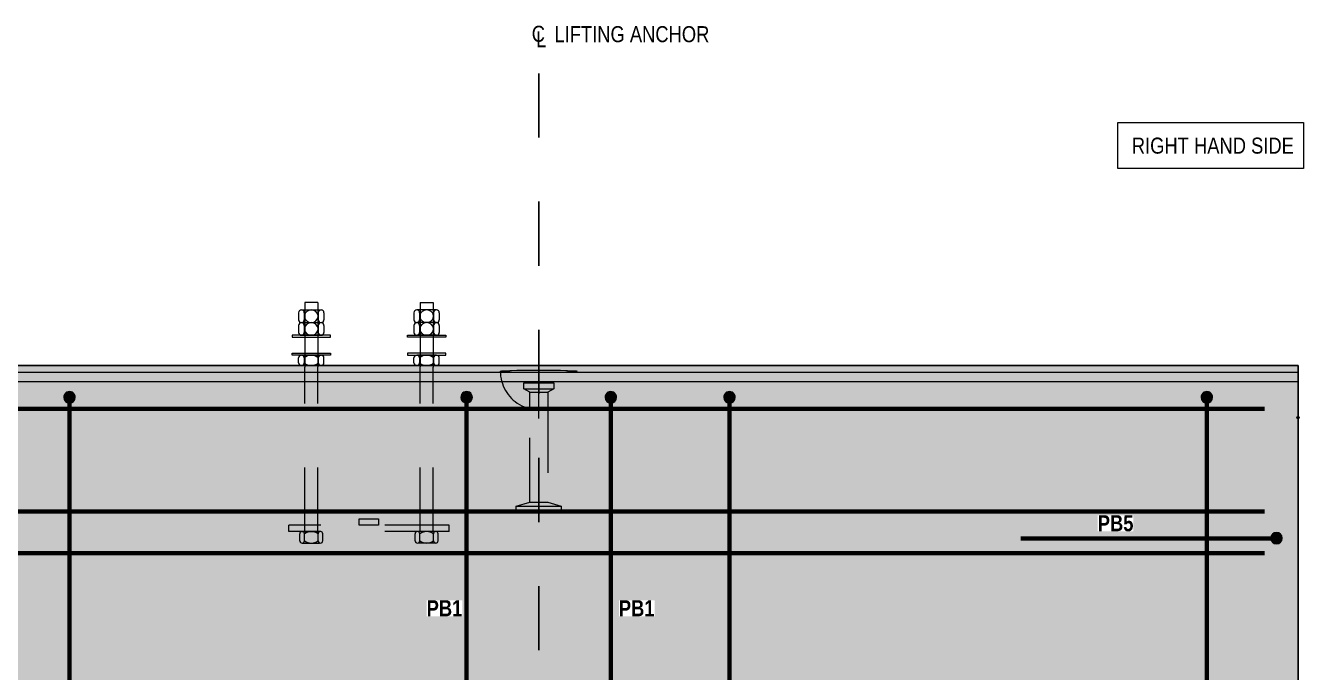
# Model space of a CAD drawing. Header units: metres. Extents: x 3.1 to 10.97, y 1.43 to 4.46.
# Drawn here: x 6.18 to 8.174, y 3.454 to 4.463 of the extents above; entities that cross this region are included whole.
import ezdxf

# ---------------------------------------------------------------- set-up
doc = ezdxf.new("R2010")
doc.units = ezdxf.units.M
doc.linetypes.add('JacobsCenter', pattern=[0.015000000000000001, 0.009000000000000003, -0.0015, 0.003, -0.0015])
doc.linetypes.add('JacobsDash', pattern=[0.0045000000000000005, 0.003, -0.0015])
for name, color, linetype, lineweight in [('D-BDGE', 7, 'Continuous', 13), ('D-BDGE-LINE', 7, 'Continuous', 9), ('D-ENHA-GEN-LINE', 7, 'Continuous', 9), ('D-ENHA-TEXT', 7, 'Continuous', 9)]:
    doc.layers.add(name, color=color, linetype=linetype, lineweight=lineweight)
doc.styles.add('Arial Narrow_1', font='ARIALN.TTF', dxfattribs={"height": 0.02499999999999999})
doc.styles.add('Arial Narrow_2', font='ARIALN.TTF', dxfattribs={"height": 0.0025})
doc.styles.add('Arial Narrow_B', font='ARIALNB.TTF', dxfattribs={"height": 0.025})

# ---------------------------------------------------------------- blocks, each defined once
blk = doc.blocks.new('B_Det_Reinf_Bar Section_2D - Reo Dot_Scale 10_Section-2703256-DRG-2871122 - ELEVATION - PRECAST MEDIUM PERFORMANCE LEVEL BARRIER TYPE - MPB-02-B')
at = {"layer": 'D-BDGE-LINE'}
blk.add_hatch(color=256, dxfattribs=at).paths.add_polyline_path([(6.767919558114954e-15, -0.008999999999994976), (0.002329371405929304, -0.008693332436596743), (0.004500000000006828, -0.007794228634055165), (0.006363961030685577, -0.006363961030674207), (0.007794228634066806, -0.004499999999994916), (0.008693332436608383, -0.002329371405917934), (0.009000000000006617, 4.060751734868973e-15), (0.008693332436608383, 0.00232937140592768), (0.007794228634066806, 0.004500000000004662), (0.006363961030686118, 0.006363961030683682), (0.004500000000006828, 0.00779422863406437), (0.002329371405929574, 0.008693332436606489), (6.767919558114954e-15, 0.009000000000004721), (-0.002329371405915497, 0.00869333243660703), (-0.004499999999993021, 0.007794228634065182), (-0.00636396103067177, 0.006363961030683952), (-0.007794228634053, 0.004500000000005204), (-0.008693332436594847, 0.00232937140592768), (-0.00899999999999281, 4.331468517193571e-15), (-0.008627200758754712, -0.002489027399461752), (-0.007794228634053, -0.004499999999995458), (-0.006363961030672853, -0.006363961030673124), (-0.004499999999993021, -0.007794228634055165), (-0.002329371405915227, -0.008693332436596743)])
for centre, start, end in [((0, 5.273116942094194e-19), 359.9999999999996, 179.9999999999998), ((0, -5.301757367460423e-19), 179.9999999999998, 359.9999999999993)]:
    blk.add_arc(centre, 0.009000000000000006, start, end, dxfattribs=at)
blk = doc.blocks.new('B_Det_Reinf_Bar Section_2D - Reo Dot_Scale 10_Section-5903221-DRG-2871122 - ELEVATION - PRECAST MEDIUM PERFORMANCE LEVEL BARRIER TYPE - MPB-02-B')
at = {"layer": 'D-BDGE-LINE'}
blk.add_hatch(color=256, dxfattribs=at).paths.add_polyline_path([(-8.662937034387142e-15, 0.008999999999994705), (-0.002329371405932011, 0.008693332436596743), (-0.004500000000009806, 0.007794228634055165), (-0.006363961030688555, 0.006363961030672853), (-0.007794228634070325, 0.00449999999999248), (-0.00869333243661082, 0.002329371405917934), (-0.0090000000000077, -4.331468517193571e-15), (-0.00869333243661082, -0.00232937140592768), (-0.007794228634069243, -0.004500000000004933), (-0.006363961030688555, -0.006363961030684223), (-0.004500000000009806, -0.007794228634064911), (-0.002329371405932011, -0.008693332436606489), (-8.662937034387142e-15, -0.00900000000000445), (0.002329371405913602, -0.008693332436606489), (0.004499999999991397, -0.007794228634063828), (0.006363961030669063, -0.006363961030684765), (0.007794228634050834, -0.004500000000004933), (0.008693332436593494, -0.00232937140592768), (0.008999999999990373, -2.165734258596785e-15), (0.008693332436593494, 0.002329371405917934), (0.007794228634050834, 0.004499999999995187), (0.006363961030672311, 0.006363961030672311), (0.004499999999991397, 0.007794228634055165), (0.002329371405913602, 0.008693332436596743)])
for radius, start, end in [(0.009000000000000008, 2.926110306946435e-13, 180.0000000000001), (0.009000000000000006, 180.0000000000001, 359.9999999999996)]:
    blk.add_arc((0, -2.642286556120343e-18), radius, start, end, dxfattribs=at)
blk = doc.blocks.new('SYM_ANO_Barrier_LiftingHook_CS - Barrier_LiftingHook-5691597-DRG-2871122 - ELEVATION - PRECAST MEDIUM PERFORMANCE LEVEL BARRIER TYPE - MPB-02-B')
at = {"layer": 'D-ENHA-GEN-LINE', "linetype": 'JacobsDash'}
for p, q in [((-0.003500309690159186, 0.02120277777777555), (0.003499690309840712, 0.02120277777777555)), ((-0.003500309690159186, 0.02046670935560924), (-0.003500309690159186, 0.02120277777777555)), ((0.003499690309840712, 0.02046670935561054), (-0.003500309690163432, 0.02046670935561054)), ((-0.001400309690159352, 0.01982467492454532), (-0.003500309690159189, 0.02046670935560924)), ((0.003499690309840711, 0.02046670935560924), (0.001399690309840892, 0.01982467492454532)), ((0.003499690309840712, 0.02120277777777555), (0.003499690309840712, 0.02046670935560924)), ((0.001399690309845143, 0.01982467492454662), (-0.001400309690159352, 0.01982467492454662)), ((-0.001400309690159352, 0.005237165916272176), (-0.001400309690159352, 0.01982467492454532)), ((0.001399690309840892, 0.01982467492454533), (0.001399690309840906, 0.005237149402329283)), ((-3.096901587356272e-07, 0.006784693707594565), (-3.096901587356272e-07, -0.001969845714563886)), ((-0.001400309690159352, 0.002676899408019202), (-0.001400309690159352, 0.005237165916272176)), ((0.001399690309840878, 0.005237149402329294), (0.001399690309840905, 0.002676899408019202)), ((-0.002350309690159203, 0.002128416652289006), (-0.001400309690159351, 0.002676899408019204)), ((0.002349690309838533, 0.002128416652290305), (-0.002350309690159202, 0.002128416652290305)), ((-0.002350309690159203, 0.00120277777777577), (-0.002350309690159203, 0.002128416652289006)), ((0.001399690309838654, 0.002676899408020502), (-0.001400309690157101, 0.002676899408020502)), ((0.001399690309840905, 0.002676899408019202), (0.00234969030983853, 0.002128416652290307)), ((0.002349690309840784, 0.002128416652289006), (0.002349690309841109, 0.00120277777777707)), ((0.002349690309841109, 0.00120277777777707), (-0.002350309690159202, 0.00120277777777577)), ((-0.005825960594715209, -0.0006371081662707314), (-0.006000309690159206, -0.0005972222222251211)), ((-0.005313045844078125, -0.0006746760842300627), (-0.005825960594715214, -0.0006371081662707309)), ((-0.004491374179183393, -0.0007077426652629613), (-0.005313045844077933, -0.0006746760842300689)), ((-0.003408698170548321, -0.0007343861998717282), (-0.004491374179185306, -0.0007077426652628809)), ((-0.002127939012445208, -0.0007530582626696955), (-0.003408698170564734, -0.0007343861998715137)), ((-0.0007235297717087187, -0.0007626737012388135), (-0.002127939012431997, -0.0007530582626700263)), ((0.0007229103913756694, -0.0007626737012389357), (-0.0007235297716908704, -0.0007626737012389357)), ((0.002127319632079683, -0.000753058262670262), (0.0007229103913510606, -0.000762673701239086)), ((0.003408078790218821, -0.0007343861998719226), (0.002127319632063511, -0.000753058262670626)), ((0.004490754798868225, -0.0007077426652628623), (0.00340807879022341, -0.0007343861998719016)), ((0.005312426463760563, -0.0006746760842300507), (0.004490754798870601, -0.0007077426652627585)), ((0.005825341214397408, -0.0006371081662707316), (0.005312426463760326, -0.0006746760842300611)), ((0.005999690309841106, -0.0005972222222250608), (0.005825341214397414, -0.0006371081662707314))]:
    blk.add_line(p, q, dxfattribs=at)
blk.add_arc((-3.44100176372919e-07, -0.0005971878122075771), 0.005999965590081505, 359.9996711569023, 180.0003285933472, dxfattribs=at)
for major_axis, ratio, start_param, end_param in [((0.006000000000000017, 0), 0.02776706724027967, 1.570796326794872, 3.136791718390918), ((0.005999999999999991, 0), 0.02776706724027981, 0, 1.570796326794872)]:
    blk.add_ellipse((-3.096901588845214e-07, -0.0005972222222229539), major_axis=major_axis, ratio=ratio, start_param=start_param, end_param=end_param, dxfattribs=at)
blk = doc.blocks.new('CS_Annot_Centreline Symbol3 - CS_Annot_Centreline Symbol-5905071-DRG-2871122 - ELEVATION - PRECAST MEDIUM PERFORMANCE LEVEL BARRIER TYPE - MPB-02-B')
at = {"layer": 'D-ENHA-GEN-LINE', "char_height": 0.0025, "attachment_point": 1, "style": 'Arial Narrow_2'}
for s, insert, width in [('C  ', (-0.001093037785933506, 0.004762522620760218), 0.00440928125), ('L', (-0.000410444531309655, 0.003917079901844562), 0.00192405)]:
    blk.add_mtext(s, dxfattribs=dict(at, insert=insert, width=width))

msp = doc.modelspace()

# ---------------------------------------------------------------- hatches: boundary and pattern name
at = {"layer": 'D-BDGE-LINE', "true_color": 0xffffff}
h = msp.add_hatch(color=7, dxfattribs=at)
h.paths.add_polyline_path([(3.385503870350331, 2.987432099418935), (8.165503870350339, 2.987432099418935), (8.165503870350339, 3.932432099418929), (3.385503870350333, 3.932432099418929), (3.385503870350333, 3.2539046618931)])
h.paths.add_polyline_path([(8.048259892536036, 3.384914870486287), (8.045930521130115, 3.385221538049686), (8.043759892536038, 3.386120641852227), (8.041895931505358, 3.387550909455608), (8.040465663901976, 3.389414870486289), (8.039566560099434, 3.391585499080364), (8.03925989253604, 3.393914870486287), (8.039566560099434, 3.39624424189221), (8.040465663901978, 3.398414870486287), (8.041895931505358, 3.400278831516966), (8.043759892536038, 3.401709099120346), (8.045930521130115, 3.402608202922889), (8.048259892536036, 3.402914870486287), (8.05058926394196, 3.402608202922889), (8.052759892536038, 3.401709099120347), (8.054623853566719, 3.400278831516964), (8.056054121170098, 3.398414870486287), (8.056953224972638, 3.396244241892213), (8.057259892536036, 3.393914870486292), (8.056953224972638, 3.391585499080364), (8.056054121170098, 3.389414870486287), (8.054623853566715, 3.387550909455607), (8.052759892536038, 3.386120641852228), (8.05058926394196, 3.385221538049686)])
h.paths.add_polyline_path([(7.303259892536037, 3.38491487048629), (7.300930521130113, 3.385221538049689), (7.298759892536036, 3.38612064185223), (7.296895931505358, 3.38755090945561), (7.295465663901979, 3.389414870486289), (7.294566560099435, 3.391585499080367), (7.294259892536036, 3.393914870486286), (7.294566560099435, 3.396244241892213), (7.295465663901976, 3.39841487048629), (7.296895931505358, 3.400278831516969), (7.298759892536036, 3.40170909912035), (7.300930521130114, 3.402608202922892), (7.303259892536037, 3.40291487048629), (7.30558926394196, 3.402608202922892), (7.307759892536037, 3.40170909912035), (7.309623853566716, 3.400278831516969), (7.311054121170097, 3.39841487048629), (7.31195322497264, 3.396244241892211), (7.312259892536037, 3.393914870486289), (7.31195322497264, 3.391585499080367), (7.311054121170097, 3.38941487048629), (7.309623853566718, 3.387550909455613), (7.307759892536037, 3.38612064185223), (7.305589263941958, 3.385221538049688)])
h.paths.add_polyline_path([(6.273259892536037, 3.384914870486294), (6.270930521130114, 3.385221538049692), (6.268759892536036, 3.386120641852234), (6.266895931505357, 3.387550909455615), (6.265465663901977, 3.389414870486294), (6.264566560099435, 3.391585499080371), (6.264259892536036, 3.393914870486293), (6.264566560099435, 3.396244241892216), (6.265465663901974, 3.398414870486292), (6.266895931505357, 3.400278831516973), (6.268759892536036, 3.401709099120354), (6.270930521130114, 3.402608202922895), (6.273259892536035, 3.402914870486293), (6.275589263941958, 3.402608202922895), (6.277759892536036, 3.401709099120354), (6.279623853566716, 3.400278831516972), (6.281054121170095, 3.398414870486294), (6.281953224972638, 3.396244241892215), (6.282259892536035, 3.393914870486291), (6.281953224972638, 3.391585499080371), (6.281054121170095, 3.389414870486294), (6.279623853566714, 3.387550909455613), (6.277759892536036, 3.386120641852234), (6.275589263941961, 3.385221538049692)])
h.paths.add_polyline_path([(4.853259892536034, 3.384914870486299), (4.850930521130113, 3.385221538049697), (4.848759892536034, 3.386120641852239), (4.846895931505355, 3.38755090945562), (4.845465663901974, 3.389414870486298), (4.844566560099432, 3.391585499080376), (4.844259892536034, 3.3939148704863), (4.844566560099432, 3.396244241892222), (4.845465663901973, 3.398414870486298), (4.846895931505355, 3.400278831516978), (4.848759892536034, 3.401709099120358), (4.850930521130111, 3.4026082029229), (4.853259892536034, 3.402914870486298), (4.855589263941957, 3.402608202922901), (4.857759892536034, 3.401709099120358), (4.859623853566713, 3.400278831516978), (4.861054121170094, 3.398414870486298), (4.861953224972636, 3.396244241892222), (4.862259892536034, 3.393914870486301), (4.861953224972636, 3.391585499080376), (4.861054121170094, 3.389414870486299), (4.859623853566713, 3.38755090945562), (4.857759892536034, 3.386120641852239), (4.855589263941957, 3.385221538049697)])
h.paths.add_polyline_path([(4.173259892536034, 3.384914870486301), (4.170930521130112, 3.385221538049699), (4.168759892536032, 3.386120641852241), (4.166895931505355, 3.387550909455622), (4.165465663901974, 3.389414870486301), (4.164566560099432, 3.391585499080378), (4.164259892536034, 3.3939148704863), (4.164566560099432, 3.396244241892223), (4.165465663901974, 3.3984148704863), (4.166895931505355, 3.400278831516979), (4.168759892536034, 3.401709099120361), (4.170930521130112, 3.402608202922902), (4.173259892536034, 3.4029148704863), (4.175589263941957, 3.402608202922902), (4.177759892536034, 3.401709099120361), (4.179623853566714, 3.400278831516979), (4.181054121170094, 3.3984148704863), (4.181953224972635, 3.396244241892224), (4.182259892536034, 3.393914870486301), (4.181953224972635, 3.391585499080378), (4.181054121170094, 3.389414870486301), (4.179623853566712, 3.387550909455621), (4.177759892536034, 3.386120641852241), (4.175589263941956, 3.385221538049699)])
h.paths.add_polyline_path([(3.533259892536034, 3.384914870486301), (3.530930521130112, 3.385221538049699), (3.528759892536034, 3.386120641852241), (3.526895931505354, 3.387550909455622), (3.525465663901973, 3.389414870486302), (3.524566560099432, 3.391585499080378), (3.524259892536033, 3.393914870486301), (3.524566560099432, 3.396244241892224), (3.525465663901973, 3.398414870486302), (3.526895931505354, 3.400278831516981), (3.528759892536034, 3.401709099120361), (3.530930521130112, 3.402608202922903), (3.533259892536034, 3.402914870486301), (3.535589263941957, 3.402608202922903), (3.537759892536034, 3.401709099120361), (3.539623853566713, 3.400278831516979), (3.541054121170094, 3.398414870486301), (3.541953224972635, 3.396244241892225), (3.542259892536033, 3.393914870486302), (3.541953224972635, 3.391585499080378), (3.541054121170094, 3.389414870486302), (3.539623853566712, 3.387550909455622), (3.537759892536034, 3.386120641852242), (3.535589263941959, 3.3852215380497)])
h.paths.add_polyline_path([(8.132003870350339, 3.654172198370424), (8.129674498944416, 3.654478865933822), (8.127503870350338, 3.655377969736364), (8.125639909319657, 3.656808237339746), (8.124209641716279, 3.658672198370423), (8.123310537913735, 3.660842826964501), (8.12300387035034, 3.663172198370421), (8.123310537913735, 3.665501569776346), (8.124209641716277, 3.667672198370417), (8.125639909319661, 3.669536159401103), (8.127503870350344, 3.670966427004487), (8.129674498944416, 3.671865530807025), (8.132003870350339, 3.672172198370423), (8.134333241756261, 3.671865530807025), (8.136503870350339, 3.670966427004484), (8.138367831381018, 3.669536159401103), (8.139798098984398, 3.667672198370424), (8.14069720278694, 3.665501569776346), (8.141003870350337, 3.663172198370426), (8.14069720278694, 3.660842826964501), (8.1397980989844, 3.658672198370426), (8.138367831381018, 3.656808237339746), (8.136503870350339, 3.655377969736364), (8.134333241756261, 3.654478865933822)])
h.paths.add_polyline_path([(3.414003870350335, 3.654172198370431), (3.411674498944411, 3.654478865933829), (3.409503870350334, 3.65537796973637), (3.407639909319655, 3.656808237339751), (3.406209641716274, 3.65867219837043), (3.405310537913733, 3.660842826964508), (3.405003870350334, 3.663172198370432), (3.405310537913733, 3.665501569776354), (3.406209641716274, 3.667672198370431), (3.407639909319655, 3.66953615940111), (3.409503870350334, 3.670966427004491), (3.411674498944412, 3.671865530807032), (3.414003870350335, 3.67217219837043), (3.416333241756257, 3.671865530807032), (3.418503870350334, 3.67096642700449), (3.420367831381014, 3.669536159401109), (3.421798098984394, 3.66767219837043), (3.422697202786936, 3.665501569776354), (3.423003870350334, 3.663172198370431), (3.422697202786936, 3.660842826964508), (3.421798098984394, 3.65867219837043), (3.420367831381013, 3.656808237339751), (3.418503870350334, 3.65537796973637), (3.416333241756258, 3.654478865933829)])
h.paths.add_polyline_path([(8.023259892536037, 3.874045803049845), (8.020930521130115, 3.874352470613243), (8.018759892536037, 3.875251574415784), (8.01689593150536, 3.876681842019165), (8.015465663901978, 3.878545803049844), (8.014566560099436, 3.880716431643921), (8.014259892536037, 3.883045803049844), (8.014566560099436, 3.885375174455767), (8.015465663901978, 3.887545803049841), (8.01689593150536, 3.889409764080523), (8.018759892536037, 3.890840031683905), (8.020930521130115, 3.891739135486445), (8.023259892536037, 3.892045803049844), (8.025589263941962, 3.891739135486445), (8.02775989253604, 3.890840031683904), (8.029623853566719, 3.889409764080523), (8.031054121170099, 3.887545803049844), (8.03195322497264, 3.885375174455766), (8.032259892536038, 3.883045803049843), (8.03195322497264, 3.880716431643921), (8.031054121170099, 3.878545803049844), (8.029623853566717, 3.876681842019164), (8.02775989253604, 3.875251574415783), (8.025589263941962, 3.874352470613243)])
h.paths.add_polyline_path([(7.278259892536038, 3.874045803049846), (7.275930521130115, 3.874352470613244), (7.273759892536037, 3.875251574415786), (7.271895931505359, 3.876681842019166), (7.270465663901978, 3.878545803049846), (7.269566560099436, 3.880716431643923), (7.269259892536038, 3.883045803049849), (7.269566560099436, 3.885375174455768), (7.270465663901976, 3.887545803049843), (7.271895931505359, 3.889409764080525), (7.273759892536037, 3.890840031683906), (7.275930521130115, 3.891739135486448), (7.278259892536038, 3.892045803049846), (7.280589263941961, 3.891739135486447), (7.282759892536038, 3.890840031683906), (7.284623853566718, 3.889409764080525), (7.286054121170097, 3.887545803049846), (7.286953224972639, 3.885375174455772), (7.287259892536038, 3.883045803049845), (7.286953224972639, 3.880716431643923), (7.286054121170097, 3.878545803049846), (7.284623853566715, 3.876681842019165), (7.282759892536038, 3.875251574415786), (7.280589263941958, 3.874352470613244)])
h.paths.add_polyline_path([(7.093003870350344, 3.874045803049848), (7.090674498944423, 3.874352470613246), (7.088503870350346, 3.875251574415788), (7.086639909319666, 3.876681842019168), (7.085209641716286, 3.878545803049847), (7.084310537913742, 3.880716431643925), (7.084003870350346, 3.88304580304985), (7.084310537913742, 3.885375174455771), (7.085209641716284, 3.887545803049846), (7.086639909319666, 3.889409764080527), (7.088503870350346, 3.890840031683908), (7.090674498944423, 3.891739135486449), (7.093003870350344, 3.892045803049847), (7.095333241756268, 3.891739135486449), (7.097503870350345, 3.890840031683908), (7.099367831381024, 3.889409764080526), (7.100798098984405, 3.887545803049847), (7.101697202786947, 3.885375174455772), (7.102003870350345, 3.883045803049845), (7.101697202786947, 3.880716431643925), (7.100798098984405, 3.878545803049848), (7.099367831381024, 3.876681842019168), (7.097503870350345, 3.875251574415788), (7.095333241756269, 3.874352470613246)])
h.paths.add_polyline_path([(6.868003870350343, 3.874045803049848), (6.86567449894442, 3.874352470613246), (6.863503870350343, 3.875251574415788), (6.861639909319663, 3.876681842019168), (6.860209641716283, 3.878545803049846), (6.85931053791374, 3.880716431643925), (6.859003870350342, 3.88304580304985), (6.85931053791374, 3.885375174455771), (6.860209641716283, 3.887545803049847), (6.861639909319663, 3.889409764080527), (6.863503870350343, 3.890840031683908), (6.86567449894442, 3.89173913548645), (6.868003870350343, 3.892045803049847), (6.870333241756265, 3.891739135486449), (6.872503870350343, 3.890840031683908), (6.87436783138102, 3.889409764080527), (6.875798098984402, 3.887545803049847), (6.876697202786945, 3.885375174455771), (6.877003870350341, 3.883045803049845), (6.876697202786945, 3.880716431643925), (6.875798098984402, 3.878545803049848), (6.874367831381021, 3.876681842019168), (6.872503870350343, 3.875251574415788), (6.870333241756263, 3.874352470613246)])
h.paths.add_polyline_path([(6.248259892536036, 3.87404580304985), (6.245930521130113, 3.874352470613248), (6.243759892536035, 3.87525157441579), (6.241895931505358, 3.87668184201917), (6.240465663901976, 3.878545803049849), (6.239566560099434, 3.880716431643927), (6.239259892536037, 3.883045803049849), (6.239566560099434, 3.885375174455773), (6.240465663901976, 3.88754580304985), (6.241895931505358, 3.889409764080529), (6.243759892536035, 3.89084003168391), (6.245930521130113, 3.891739135486452), (6.248259892536035, 3.89204580304985), (6.250589263941959, 3.891739135486452), (6.252759892536035, 3.89084003168391), (6.254623853566716, 3.889409764080528), (6.256054121170096, 3.88754580304985), (6.256953224972637, 3.885375174455772), (6.257259892536036, 3.883045803049846), (6.256953224972637, 3.880716431643927), (6.256054121170096, 3.878545803049851), (6.254623853566716, 3.876681842019172), (6.252759892536035, 3.87525157441579), (6.250589263941958, 3.874352470613248)])
h.paths.add_polyline_path([(4.828259892536034, 3.874045803049855), (4.825930521130113, 3.874352470613253), (4.823759892536035, 3.875251574415794), (4.821895931505356, 3.876681842019175), (4.820465663901975, 3.878545803049854), (4.819566560099434, 3.880716431643931), (4.819259892536035, 3.883045803049854), (4.819632691777273, 3.885534830449321), (4.820465663901975, 3.887545803049855), (4.821895931505356, 3.889409764080534), (4.823759892536035, 3.890840031683914), (4.825930521130112, 3.891739135486457), (4.828259892536034, 3.892045803049854), (4.830589263941958, 3.891739135486456), (4.832759892536035, 3.890840031683914), (4.834623853566714, 3.889409764080533), (4.836054121170095, 3.887545803049854), (4.836953224972636, 3.885375174455777), (4.837259892536035, 3.883045803049854), (4.836953224972636, 3.880716431643931), (4.836054121170095, 3.878545803049855), (4.834623853566713, 3.876681842019175), (4.832759892536035, 3.875251574415794), (4.830589263941957, 3.874352470613253)])
h.paths.add_polyline_path([(4.683003870350344, 3.874045803049855), (4.68067449894442, 3.874352470613254), (4.678503870350345, 3.875251574415795), (4.676624904255286, 3.876701396999796), (4.675209641716285, 3.878545803049855), (4.674310537913743, 3.880716431643933), (4.674003870350345, 3.883045803049852), (4.674310537913742, 3.885375174455778), (4.675209641716283, 3.887545803049855), (4.676639909319665, 3.889409764080534), (4.678503870350345, 3.890840031683915), (4.680674498944422, 3.891739135486457), (4.683003870350344, 3.892045803049855), (4.685333241756267, 3.891739135486457), (4.687503870350344, 3.890840031683915), (4.689367831381023, 3.889409764080534), (4.690798098984404, 3.887545803049855), (4.691697202786945, 3.885375174455779), (4.692003870350344, 3.883045803049854), (4.691697202786945, 3.880716431643933), (4.690798098984404, 3.878545803049855), (4.689367831381023, 3.876681842019176), (4.687503870350344, 3.875251574415795), (4.685333241756267, 3.874352470613254)])
h.paths.add_polyline_path([(4.458003870350344, 3.874045803049855), (4.455674498944423, 3.874352470613254), (4.453503870350344, 3.875251574415795), (4.451639909319666, 3.876681842019176), (4.450209641716286, 3.878545803049855), (4.449310537913743, 3.880716431643933), (4.449003870350345, 3.883045803049855), (4.449310537913743, 3.885375174455778), (4.450209641716285, 3.887545803049855), (4.451639909319666, 3.889409764080535), (4.453503870350344, 3.890840031683915), (4.455674498944423, 3.891739135486457), (4.458003870350344, 3.892045803049854), (4.460333241756268, 3.891739135486457), (4.462503870350345, 3.890840031683915), (4.464367831381024, 3.889409764080534), (4.465798098984405, 3.887545803049855), (4.466697202786947, 3.885375174455778), (4.467003870350345, 3.883045803049857), (4.466697202786947, 3.880716431643933), (4.465798098984405, 3.878545803049855), (4.464367831381024, 3.876681842019177), (4.462503870350345, 3.875251574415795), (4.460333241756268, 3.874352470613254)])
h.paths.add_polyline_path([(3.508259892536034, 3.874045803049857), (3.505930521130112, 3.874352470613255), (3.503759892536034, 3.875251574415797), (3.501895931505354, 3.876681842019178), (3.500465663901974, 3.878545803049857), (3.499566560099432, 3.880716431643934), (3.499259892536034, 3.883045803049856), (3.499566560099432, 3.88537517445578), (3.500465663901974, 3.887545803049857), (3.501895931505354, 3.889409764080536), (3.503759892536034, 3.890840031683916), (3.50593052113011, 3.891739135486458), (3.508259892536034, 3.892045803049856), (3.510589263941957, 3.891739135486458), (3.512759892536033, 3.890840031683916), (3.514623853566713, 3.889409764080535), (3.516054121170094, 3.887545803049857), (3.516953224972636, 3.88537517445578), (3.517259892536034, 3.883045803049857), (3.516953224972636, 3.880716431643934), (3.516054121170094, 3.878545803049857), (3.514623853566714, 3.876681842019179), (3.512759892536033, 3.875251574415797), (3.510589263941955, 3.874352470613255)])
h.paths.add_polyline_path([(4.148259892536034, 3.874045803049857), (4.145930521130111, 3.874352470613255), (4.143759892536034, 3.875251574415797), (4.141895931505355, 3.876681842019178), (4.140465663901973, 3.878545803049857), (4.139566560099432, 3.880716431643934), (4.139259892536034, 3.883045803049856), (4.139566560099432, 3.88537517445578), (4.140465663901973, 3.887545803049856), (4.141895931505355, 3.889409764080536), (4.143759892536034, 3.890840031683916), (4.145930521130111, 3.891739135486458), (4.148259892536033, 3.892045803049856), (4.150589263941956, 3.891739135486458), (4.152759892536034, 3.890840031683916), (4.154623853566713, 3.889409764080535), (4.156054121170094, 3.887545803049857), (4.156953224972635, 3.88537517445578), (4.157259892536033, 3.883045803049857), (4.156953224972635, 3.880716431643934), (4.156054121170094, 3.878545803049857), (4.154623853566713, 3.876681842019178), (4.152759892536034, 3.875251574415798), (4.150589263941955, 3.874352470613255)])

# ---------------------------------------------------------------- linework, layer by layer
at = {"layer": 'D-BDGE', "linetype": 'JacobsCenter', "lineweight": 25}
msp.add_line((6.980503870350332, 2.488334265813724), (6.980503870350335, 4.418334265813724), dxfattribs=at)
at = {"layer": 'D-BDGE', "color": 252, "lineweight": 18, "true_color": 0x888888}
for p, q in [((6.635503870350327, 4.031091370773513), (6.615503870350332, 4.031091370773513)), ((6.615503870350332, 4.031091370773513), (6.615503870350332, 3.93021786355568)), ((6.635503870350327, 4.031091370773513), (6.635503870350327, 3.930762861152276)), ((6.79550387035033, 4.031091370773513), (6.815503870350326, 4.031091370773513)), ((6.79550387035033, 4.031091370773513), (6.79550387035033, 3.930762861152275)), ((6.815503870350326, 4.031091370773513), (6.815503870350326, 3.93021786355568)), ((6.605767870350332, 4.014979061723606), (6.605767870350332, 4.004047061723606)), ((6.610201870350327, 4.019413061723606), (6.640805870350333, 4.019413061723606)), ((6.614635870350326, 4.014979061723606), (6.614635870350326, 4.004047061723606)), ((6.61463587035033, 4.010510675065454), (6.61463587035033, 4.008515448381753)), ((6.636371870350333, 4.014979061723605), (6.636371870350333, 4.004047061723605)), ((6.636371870350328, 4.010510675065454), (6.636371870350328, 4.008515448381753)), ((6.645239870350328, 4.014979061723605), (6.645239870350328, 4.004047061723605)), ((6.785767870350329, 4.014979061723605), (6.785767870350329, 4.004047061723605)), ((6.82080587035033, 4.019413061723605), (6.790201870350325, 4.019413061723605)), ((6.794635870350325, 4.014979061723605), (6.794635870350325, 4.004047061723605)), ((6.794635870350328, 4.010510675065453), (6.794635870350328, 4.008515448381752)), ((6.816371870350331, 4.014979061723605), (6.816371870350331, 4.004047061723605)), ((6.816371870350326, 4.010510675065453), (6.816371870350326, 4.008515448381752)), ((6.825239870350326, 4.014979061723605), (6.825239870350326, 4.004047061723605)), ((6.605767870350332, 3.995179061723606), (6.605767870350332, 3.984247061723606)), ((6.610201870350327, 3.999613061723606), (6.640805870350333, 3.999613061723606)), ((6.610201870350327, 3.999613061723606), (6.640805870350333, 3.999613061723606)), ((6.610201870350327, 3.999613061723606), (6.640805870350333, 3.999613061723606)), ((6.614635870350326, 3.995179061723606), (6.614635870350326, 3.984247061723606)), ((6.61463587035033, 3.990710675065455), (6.61463587035033, 3.988715448381753)), ((6.636371870350333, 3.995179061723606), (6.636371870350333, 3.984247061723605)), ((6.636371870350328, 3.990710675065455), (6.636371870350328, 3.988715448381753)), ((6.645239870350328, 3.995179061723606), (6.645239870350328, 3.984247061723605)), ((6.785767870350329, 3.995179061723606), (6.785767870350329, 3.984247061723605)), ((6.82080587035033, 3.999613061723605), (6.790201870350325, 3.999613061723605)), ((6.82080587035033, 3.999613061723605), (6.790201870350325, 3.999613061723605)), ((6.82080587035033, 3.999613061723605), (6.790201870350325, 3.999613061723605)), ((6.794635870350325, 3.995179061723606), (6.794635870350325, 3.984247061723605)), ((6.794635870350328, 3.990710675065454), (6.794635870350328, 3.988715448381753)), ((6.816371870350331, 3.995179061723606), (6.816371870350331, 3.984247061723605)), ((6.816371870350326, 3.990710675065454), (6.816371870350326, 3.988715448381753)), ((6.825239870350326, 3.995179061723606), (6.825239870350326, 3.984247061723605)), ((6.655503870350329, 3.979813061723605), (6.595503870350329, 3.979813061723605)), ((6.595503870350329, 3.979813061723605), (6.595503870350329, 3.976813061723606)), ((6.595503870350329, 3.976813061723606), (6.655503870350329, 3.976813061723606)), ((6.610201870350327, 3.979813061723606), (6.640805870350333, 3.979813061723606)), ((6.610201870350327, 3.979813061723606), (6.640805870350333, 3.979813061723606)), ((6.655503870350329, 3.976813061723606), (6.655503870350329, 3.979813061723605)), ((6.775503870350327, 3.979813061723605), (6.835503870350328, 3.979813061723605)), ((6.775503870350327, 3.976813061723606), (6.775503870350327, 3.979813061723605)), ((6.835503870350328, 3.976813061723606), (6.775503870350327, 3.976813061723606)), ((6.82080587035033, 3.979813061723605), (6.790201870350325, 3.979813061723605)), ((6.82080587035033, 3.979813061723605), (6.790201870350325, 3.979813061723605)), ((6.835503870350328, 3.979813061723605), (6.835503870350328, 3.976813061723606)), ((6.595503870350329, 3.951813061723603), (6.655503870350329, 3.951813061723603)), ((6.595503870350329, 3.948813061723602), (6.595503870350329, 3.951813061723603)), ((6.655503870350329, 3.948813061723602), (6.595503870350329, 3.948813061723602)), ((6.610201870350327, 3.948813061723603), (6.640805870350333, 3.948813061723603)), ((6.610201870350327, 3.948813061723603), (6.640805870350333, 3.948813061723603)), ((6.655503870350329, 3.951813061723603), (6.655503870350329, 3.948813061723602)), ((6.775503870350327, 3.951813061723602), (6.775503870350327, 3.948813061723602)), ((6.835503870350328, 3.951813061723602), (6.775503870350327, 3.951813061723602)), ((6.775503870350327, 3.948813061723602), (6.835503870350328, 3.948813061723602)), ((6.82080587035033, 3.948813061723602), (6.790201870350325, 3.948813061723602)), ((6.82080587035033, 3.948813061723602), (6.790201870350325, 3.948813061723602)), ((6.835503870350328, 3.948813061723602), (6.835503870350328, 3.951813061723602)), ((6.605767870350332, 3.936866099418914), (6.605767870350332, 3.944379061723603)), ((6.610201870350327, 3.932432099418914), (6.640805870350333, 3.932432099418914)), ((6.610201870350327, 3.932432099418914), (6.640805870350333, 3.932432099418914)), ((6.610201870350327, 3.932432099418914), (6.640805870350333, 3.932432099418914)), ((6.61463587035033, 3.94437906172361), (6.61463587035033, 3.936866099418908)), ((6.636371870350328, 3.94437906172361), (6.636371870350328, 3.936866099418908)), ((6.645239870350328, 3.936866099418914), (6.645239870350328, 3.944379061723603)), ((6.785767870350329, 3.936866099418914), (6.785767870350329, 3.944379061723603)), ((6.82080587035033, 3.932432099418914), (6.790201870350325, 3.932432099418914)), ((6.82080587035033, 3.932432099418914), (6.790201870350325, 3.932432099418914)), ((6.82080587035033, 3.932432099418914), (6.790201870350325, 3.932432099418914)), ((6.794635870350328, 3.944379061723609), (6.794635870350328, 3.936866099418907)), ((6.816371870350326, 3.944379061723609), (6.816371870350326, 3.936866099418907)), ((6.825239870350326, 3.936866099418914), (6.825239870350326, 3.944379061723603)), ((6.607503870350324, 3.659250923477152), (6.607503870350324, 3.669860923477151)), ((6.614893870350325, 3.659250923477152), (6.614893870350325, 3.669860923477151)), ((6.636113870350332, 3.659250923477152), (6.636113870350332, 3.669860923477151)), ((6.643503870350333, 3.659250923477152), (6.643503870350333, 3.669860923477151)), ((6.787503870350323, 3.659250923477152), (6.787503870350323, 3.669860923477151)), ((6.794893870350323, 3.659250923477152), (6.794893870350323, 3.669860923477151)), ((6.816113870350331, 3.659250923477152), (6.816113870350331, 3.669860923477151)), ((6.823503870350332, 3.659250923477152), (6.823503870350332, 3.669860923477151)), ((6.611198870350324, 3.655555923477152), (6.638588870350329, 3.655555923477152)), ((6.819808870350331, 3.655555923477151), (6.792418870350327, 3.655555923477151))]:
    msp.add_line(p, q, dxfattribs=at)
at = {"layer": 'D-BDGE', "lineweight": 25}
for p, q in [((8.16550387035033, 3.932432099418924), (3.385503870350329, 3.932432099418924)), ((8.16550387035033, 2.626934265813735), (8.16550387035033, 3.932432099418924))]:
    msp.add_line(p, q, dxfattribs=at)
at = {"layer": 'D-BDGE', "color": 252, "linetype": 'JacobsDash', "lineweight": 18, "true_color": 0x888888}
for p, q in [((6.615503870350331, 3.673555923477152), (6.615503870350332, 3.93021786355568)), ((6.635503870350326, 3.673555923477152), (6.635503870350327, 3.930762861152276)), ((6.79550387035033, 3.673555923477151), (6.79550387035033, 3.930762861152275)), ((6.815503870350326, 3.673555923477151), (6.815503870350326, 3.93021786355568)), ((6.700503870350327, 3.683555923477151), (6.700503870350327, 3.693555923477151)), ((6.700503870350327, 3.693555923477151), (6.730503870350327, 3.693555923477151)), ((6.730503870350327, 3.693555923477151), (6.730503870350327, 3.683555923477151)), ((6.840503870350327, 3.683555923477151), (6.590503870350329, 3.683555923477151)), ((6.590503870350329, 3.673555923477151), (6.590503870350329, 3.683555923477151)), ((6.840503870350327, 3.673555923477151), (6.590503870350329, 3.673555923477151)), ((6.611198870350324, 3.673555923477152), (6.638588870350329, 3.673555923477152)), ((6.730503870350327, 3.683555923477151), (6.700503870350327, 3.683555923477151)), ((6.819808870350331, 3.673555923477151), (6.792418870350327, 3.673555923477151)), ((6.840503870350327, 3.673555923477151), (6.840503870350327, 3.683555923477151))]:
    msp.add_line(p, q, dxfattribs=at)
at = {"layer": 'D-BDGE', "lineweight": 18}
for p, q in [((3.38550387035033, 3.922432099418932), (8.165503870350332, 3.922432099418916)), ((8.16550387035033, 3.907214048276496), (3.385503870350329, 3.907214048276511))]:
    msp.add_line(p, q, dxfattribs=at)
at = {"layer": 'D-BDGE', "lineweight": 70}
for p, q in [((6.248259892536028, 3.874045803049846), (6.248259892536026, 2.671934265813732)), ((6.868003870350334, 3.874045803049843), (6.868003870350332, 2.671934265813729)), ((7.093003870350334, 3.874045803049843), (7.093003870350333, 2.671934265813729)), ((7.278259892536028, 3.874045803049841), (7.278259892536026, 2.671934265813728)), ((8.023259892536027, 3.874045803049839), (8.023259892536025, 2.671934265813736)), ((3.433003870350329, 3.865058494739495), (8.11300387035033, 3.86505849473948)), ((3.433003870350328, 3.705058494739495), (8.11300387035033, 3.705058494739481)), ((8.12308466596612, 3.662558494739487), (7.73300387035033, 3.662558494739487)), ((3.433003870350328, 3.640058494739495), (8.11300387035033, 3.64005849473948))]:
    msp.add_line(p, q, dxfattribs=at)
at = {"layer": 'D-BDGE', "color": 7, "lineweight": 9, "true_color": 0xffffff}
msp.add_circle((8.16550387035033, 3.851138425301523), 0.001999999999998892, dxfattribs=at)
at = {"layer": 'D-BDGE', "color": 252, "lineweight": 18, "true_color": 0x888888}
for centre, radius, start, end in [((6.610201870350327, 4.014979061723606), 0.004433999999999827, 0, 180), ((6.62550387035033, 4.008328061723605), 0.01108500000000018, 11.35561563579839, 168.6443843642025), ((6.640805870350333, 4.014979061723605), 0.004433999999999827, 0, 180), ((6.790201870350325, 4.014979061723605), 0.004433999999999827, 0, 180), ((6.805503870350328, 4.008328061723604), 0.01108499999999948, 11.35561563579683, 168.6443843642041), ((6.82080587035033, 4.014979061723605), 0.004433999999999827, 0, 180), ((6.610201870350327, 4.004047061723606), 0.004433999999998939, 180, 0), ((6.610201870350327, 3.995179061723606), 0.004433999999999827, 0, 180), ((6.62550387035033, 4.010698061723603), 0.01108499999999948, 191.3556156357964, 348.644384364202), ((6.62550387035033, 3.988528061723605), 0.01108500000000018, 11.35561563580012, 168.6443843642008), ((6.62550387035033, 3.990898061723603), 0.01108499999999948, 191.3556156357982, 348.6443843642002), ((6.640805870350333, 4.004047061723605), 0.004433999999999827, 180, 0), ((6.640805870350333, 3.995179061723606), 0.004433999999999827, 0, 180), ((6.790201870350325, 4.004047061723605), 0.004433999999999827, 180, 0), ((6.790201870350325, 3.995179061723606), 0.004433999999999827, 0, 180), ((6.805503870350328, 4.010698061723603), 0.01108500000000018, 191.3556156358006, 348.6443843641978), ((6.805503870350328, 3.988528061723604), 0.01108499999999948, 11.35561563579726, 168.6443843642036), ((6.805503870350328, 3.990898061723603), 0.01108500000000018, 191.3556156357988, 348.6443843641996), ((6.82080587035033, 4.004047061723605), 0.004433999999999827, 180, 0), ((6.82080587035033, 3.995179061723606), 0.004433999999999827, 0, 180), ((6.610201870350327, 3.984247061723606), 0.004433999999998939, 180, 0), ((6.640805870350333, 3.984247061723605), 0.004433999999999827, 180, 0), ((6.790201870350325, 3.984247061723605), 0.004433999999999827, 180, 0), ((6.82080587035033, 3.984247061723605), 0.004433999999999827, 180, 0), ((6.610201870350327, 3.944379061723603), 0.004433999999998939, 3.443090318228225e-11, 180), ((6.62550387035033, 3.93327700173261), 0.01553605999099279, 45.61038259849322, 134.389617401508), ((6.640805870350333, 3.944379061723603), 0.004433999999999827, 0, 179.9999999999656), ((6.790201870350325, 3.944379061723603), 0.004433999999999827, 2.869241931856854e-11, 180), ((6.805503870350328, 3.933277001732609), 0.01553605999099279, 45.61038259849435, 134.3896174015068), ((6.82080587035033, 3.944379061723603), 0.004433999999999553, 5.737720645360184e-12, 179.9999999999713), ((6.610201870350327, 3.936866099418914), 0.004433999999999827, 180, 359.9999999999652), ((6.62550387035033, 3.947968159409907), 0.01553605999099279, 225.6103825984916, 314.3896174015064), ((6.640805870350333, 3.936866099418914), 0.004434000000000545, 180.0000000000172, 359.9999999999939), ((6.790201870350325, 3.936866099418914), 0.004434000000000363, 179.9999999999972, 359.9999999999681), ((6.805503870350328, 3.947968159409907), 0.01553605999099279, 225.6103825984923, 314.3896174015059), ((6.82080587035033, 3.936866099418914), 0.004433999999999827, 180.000000000034, 0), ((6.611198870350324, 3.669860923477151), 0.003695000000000448, 0, 180), ((6.625503870350328, 3.656475392354003), 0.0170805311231485, 51.59800531938876, 128.401994680608), ((6.639808870350333, 3.669860923477151), 0.003695000000000448, 0, 180), ((6.791198870350323, 3.669860923477151), 0.003695000000000448, 0, 180), ((6.805503870350328, 3.656475392354003), 0.0170805311231485, 51.59800531939202, 128.4019946806112), ((6.819808870350331, 3.669860923477151), 0.003695000000000448, 0, 180), ((6.611198870350324, 3.659250923477152), 0.003695000000000448, 180, 0), ((6.625503870350328, 3.6726364546003), 0.0170805311231485, 231.5980053193917, 308.4019946806109), ((6.639808870350333, 3.659250923477152), 0.003695000000000448, 180, 0), ((6.791198870350323, 3.659250923477152), 0.003695000000000448, 180, 0), ((6.805503870350328, 3.672636454600299), 0.0170805311231485, 231.5980053193885, 308.4019946806075), ((6.819808870350331, 3.659250923477152), 0.003695000000000448, 180, 0)]:
    msp.add_arc(centre, radius, start, end, dxfattribs=at)
at = {"layer": 'D-ENHA-TEXT', "lineweight": 18, "flags": 128}
msp.add_lwpolyline([(7.884515640392439, 4.312011586031874), (8.173962247494703, 4.312011586031872), (8.173962247494703, 4.240311586031872), (7.884515640392439, 4.240311586031873)], close=True, dxfattribs=at)

# ---------------------------------------------------------------- block references
at = {"layer": 'D-BDGE-LINE'}
for p in [(6.248259892536028, 3.883045803049845), (6.868003870350334, 3.883045803049842), (7.093003870350334, 3.883045803049842), (7.278259892536028, 3.88304580304984), (8.023259892536027, 3.883045803049839)]:
    msp.add_blockref('B_Det_Reinf_Bar Section_2D - Reo Dot_Scale 10_Section-2703256-DRG-2871122 - ELEVATION - PRECAST MEDIUM PERFORMANCE LEVEL BARRIER TYPE - MPB-02-B', p, dxfattribs=at)
at = {"layer": 'D-BDGE-LINE', "rotation": 180}
msp.add_blockref('B_Det_Reinf_Bar Section_2D - Reo Dot_Scale 10_Section-5903221-DRG-2871122 - ELEVATION - PRECAST MEDIUM PERFORMANCE LEVEL BARRIER TYPE - MPB-02-B', (8.13200387035033, 3.663172198370419), dxfattribs=at)
at = {"layer": 'D-ENHA-GEN-LINE', "xscale": 10, "yscale": 10, "zscale": 10}
msp.add_blockref('CS_Annot_Centreline Symbol3 - CS_Annot_Centreline Symbol-5905071-DRG-2871122 - ELEVATION - PRECAST MEDIUM PERFORMANCE LEVEL BARRIER TYPE - MPB-02-B', (6.980503870350331, 4.415147068489095), dxfattribs=at)
at = {"layer": 'D-ENHA-GEN-LINE', "xscale": 10, "yscale": 10, "zscale": 10, "rotation": 180}
msp.add_blockref('SYM_ANO_Barrier_LiftingHook_CS - Barrier_LiftingHook-5691597-DRG-2871122 - ELEVATION - PRECAST MEDIUM PERFORMANCE LEVEL BARRIER TYPE - MPB-02-B', (6.98050387035033, 3.917787991804596), dxfattribs=at)

# ---------------------------------------------------------------- texts
at = {"layer": 'D-ENHA-GEN-LINE', "insert": (7.005005692708811, 4.462211274520835), "char_height": 0.025, "attachment_point": 1, "style": 'Arial Narrow_1', "bg_fill": 3, "box_fill_scale": 1, "bg_fill_color": 256, "bg_fill_true_color": 13158600, "bg_fill_transparency": 0}
msp.add_mtext('LIFTING ANCHOR', dxfattribs=at)

# ---------------------------------------------------------------- next in the draw order: texts
at = {"layer": 'D-ENHA-TEXT', "lineweight": 18, "insert": (7.906130223725771, 4.288277211031873), "char_height": 0.025, "attachment_point": 1, "style": 'Arial Narrow_1', "bg_fill": 3, "box_fill_scale": 1, "bg_fill_color": 256, "bg_fill_transparency": 0}
msp.add_mtext('RIGHT HAND SIDE', dxfattribs=at)
at = {"layer": 'D-ENHA-TEXT', "insert": (7.852919061798971, 3.699038866280545), "char_height": 0.025, "attachment_point": 1, "style": 'Arial Narrow_B', "bg_fill": 3, "box_fill_scale": 1, "bg_fill_color": 256, "bg_fill_transparency": 0}
msp.add_mtext('PB5', dxfattribs=at)
at = {"layer": 'D-ENHA-TEXT', "char_height": 0.025, "attachment_point": 1, "style": 'Arial Narrow_B', "bg_fill": 3, "box_fill_scale": 1, "bg_fill_color": 256, "bg_fill_true_color": 13158600, "bg_fill_transparency": 0}
for insert in [(6.805556617866688, 3.566357169197887), (7.105556617866688, 3.566357169197885)]:
    msp.add_mtext('PB1', dxfattribs=dict(at, insert=insert))

doc.saveas('drawing.dxf')
